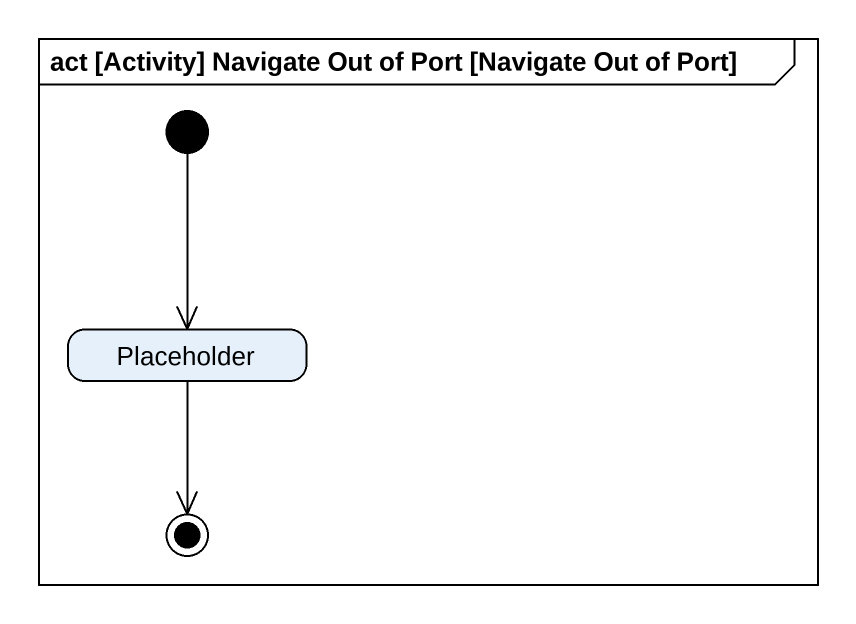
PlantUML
@startuml
mainframe act [Activity] Navigate Out of Port [Navigate Out of Port]
hide empty description
state Placeholder
[*] --> Placeholder
Placeholder --> [*]
@enduml
